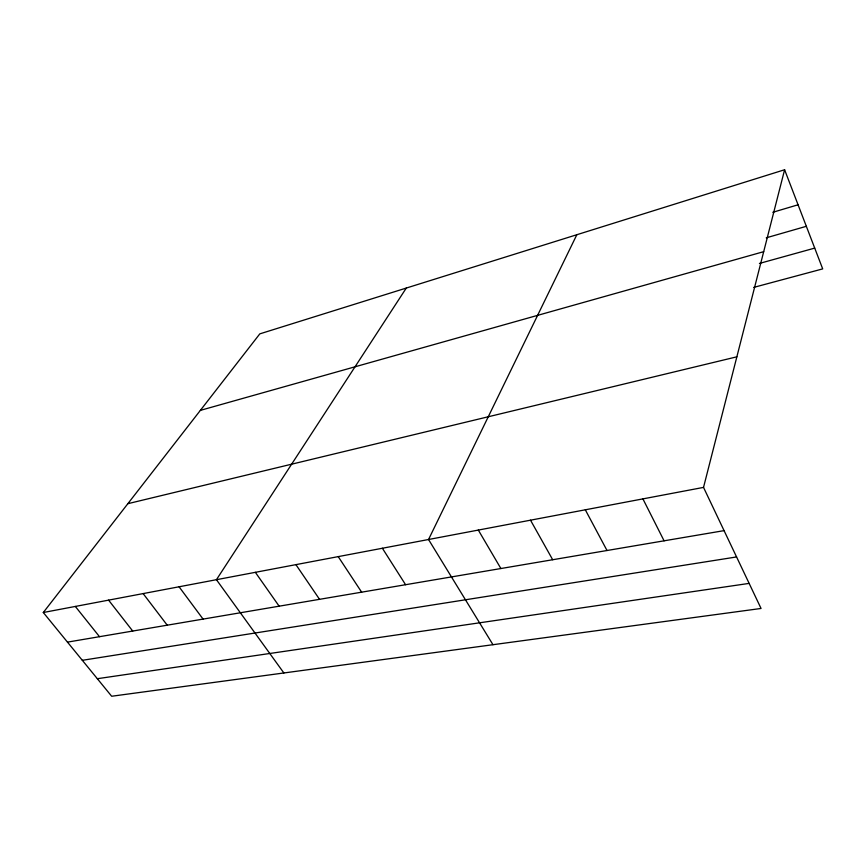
<?xml version="1.0" encoding="UTF-8"?>
<svg xmlns="http://www.w3.org/2000/svg" width="866" height="866" viewBox="0 0 866 866"><rect width="100%" height="100%" fill="white"/><g stroke="black" fill="none" stroke-linecap="round" stroke-linejoin="round"><path stroke-width="1.3" d="M703.528 487.396L784.607 169.747L259.811 333.865L43.3 612.511L111.66 696.253L761.052 608.462L703.528 487.396L43.3 612.511M576.843 234.718L428.54 539.507L492.97 644.705M406.295 288.053L216.435 579.7L283.875 672.969M772.808 212.289L798.073 204.787M766.237 237.825L806.343 226.307M200.36 410.376L763.693 251.67M759.428 263.437L814.711 248.109M753.68 287.404L822.7 268.893L784.607 169.747M127.865 503.687L736.858 356.814M67.472 642.128L724.073 530.631M82.313 660.314L736.576 556.946M97.338 678.706L749.144 583.392M75.331 606.449L99.503 636.694M108.596 600.138L132.725 631.054M143.139 593.589L167.225 625.187M179.067 586.791L203.077 619.103M255.351 572.329L279.144 606.189M295.912 564.643L319.532 599.326M338.216 556.622L361.652 592.182M382.382 548.254L405.58 584.712M478.313 530.079L500.894 568.529M530.512 520.185L552.692 559.739M585.308 509.803L607.023 550.505M642.908 498.881L664.081 540.817"/></g></svg>
